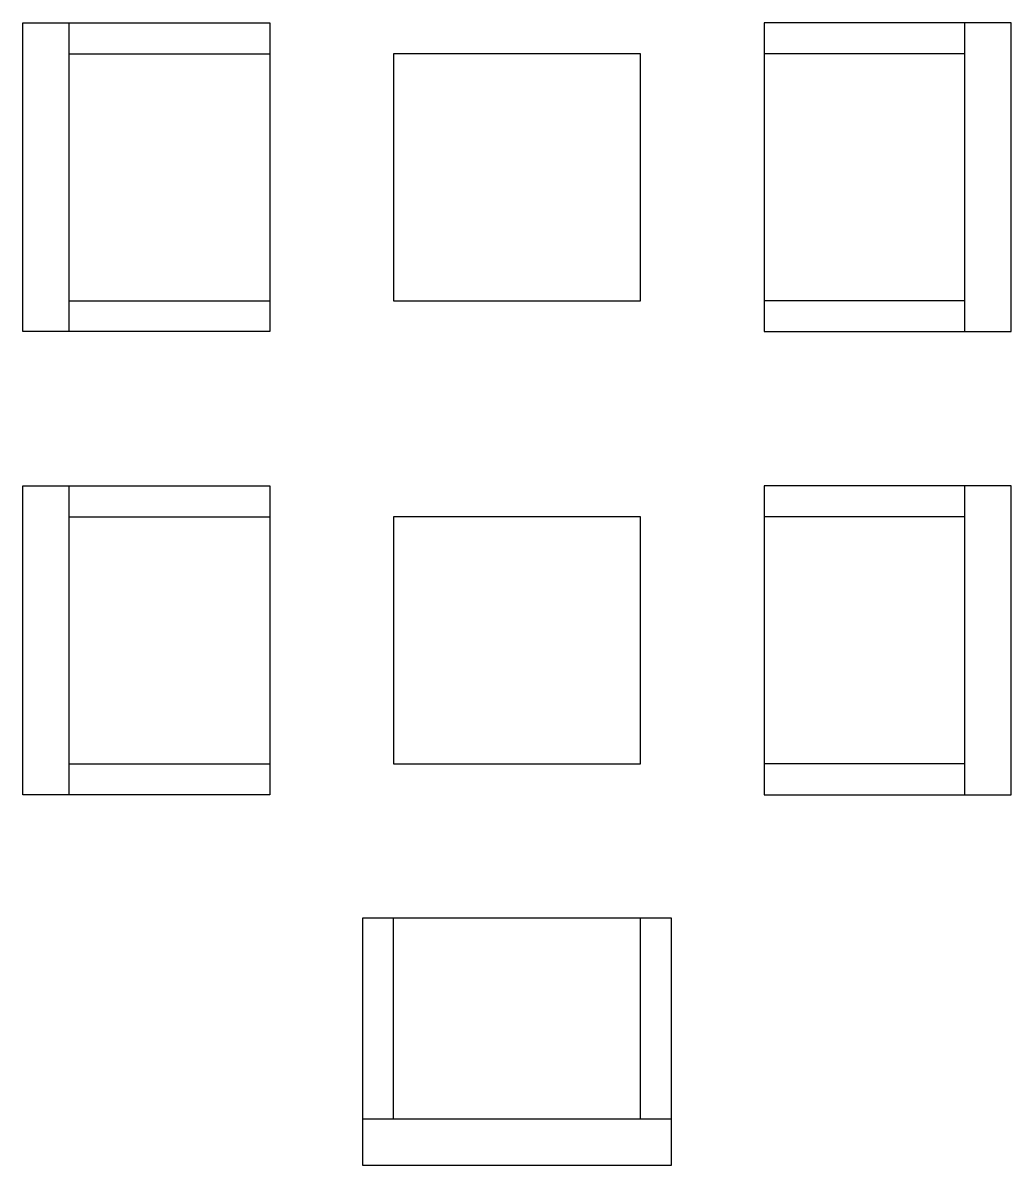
# Model space of a CAD drawing. Extents: x -1286 to 34975, y -230 to 6637.
# Drawn here: x 17310.6 to 17630.6, y 2496.8 to 2866.8 of the extents above; entities that cross this region are included whole.
import ezdxf

# ---------------------------------------------------------------- set-up
doc = ezdxf.new("R2010")
doc.units = 0
doc.header["$LTSCALE"] = 20
doc.layers.get('0').update_dxf_attribs({"color": 9, "lineweight": 9})
doc.layers.add('05', color=9, linetype='Continuous', lineweight=9)

# ---------------------------------------------------------------- blocks, each defined once
blk = doc.blocks.new('m-vw-sehpa')
at = {"lineweight": -3, "ltscale": 0.5}
blk.add_lwpolyline([(0, 0), (80, 0), (80, -80), (0, -80)], close=True, dxfattribs=at)
blk = doc.blocks.new('m-vw-tekli koltuk')
at = {"lineweight": -3, "ltscale": 0.5}
blk.add_lwpolyline([(-50, 0), (50, 0), (50, -80), (-50, -80)], close=True, dxfattribs=at)
for points in [[(-50, -15), (-50, -15), (50, -15)], [(-40, -15), (-40, -15), (-40, -80)], [(40, -15), (40, -15), (40, -80)]]:
    blk.add_lwpolyline(points, dxfattribs=at)

msp = doc.modelspace()

# ---------------------------------------------------------------- block references
at = {"layer": '05', "lineweight": -3, "rotation": 90.00000000000001}
for p in [(17310.62, 2816.79), (17310.62, 2666.79)]:
    msp.add_blockref('m-vw-tekli koltuk', p, dxfattribs=at)
at = {"layer": '05', "lineweight": -3, "xscale": -1}
for name, p, rotation in [('m-vw-tekli koltuk', (17630.62, 2816.79), 270), ('m-vw-sehpa', (17510.62, 2776.79), 270), ('m-vw-tekli koltuk', (17630.62, 2666.79), 270), ('m-vw-sehpa', (17510.62, 2626.79), 270), ('m-vw-tekli koltuk', (17470.62, 2496.79), 180)]:
    msp.add_blockref(name, p, dxfattribs=dict(at, rotation=rotation))

doc.saveas('drawing.dxf')
